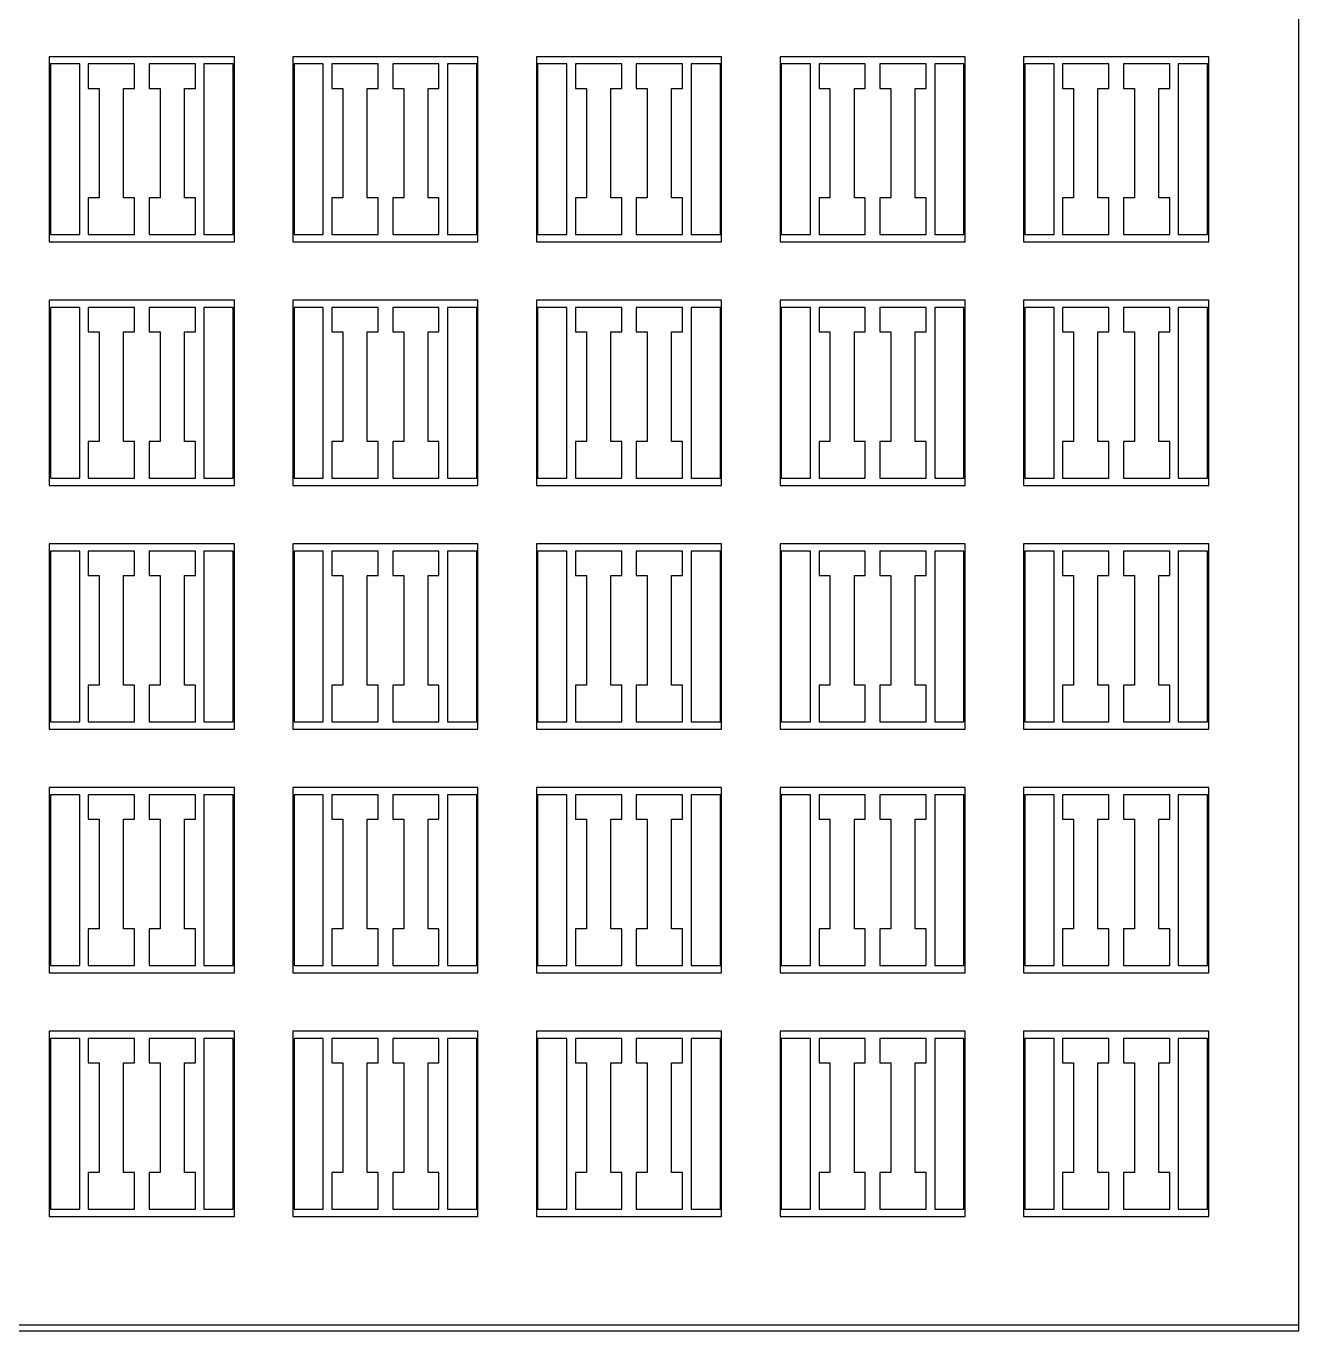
# Model space of a CAD drawing. Header units: millimetres. Extents: x -663 to 207, y 62 to 291.
# Drawn here: x 102.7 to 207.2, y 61.5 to 168.7 of the extents above; entities that cross this region are included whole.
import ezdxf

# ---------------------------------------------------------------- set-up
doc = ezdxf.new("R2010")
doc.units = ezdxf.units.MM
doc.layers.add('MASK', color=3, linetype='Continuous')
doc.layers.add('MASTER', color=1, linetype='Continuous')

msp = doc.modelspace()

# ---------------------------------------------------------------- linework, layer by layer
at = {"layer": 'MASK'}
for points in [[(207.153019, 62.048787), (207.153019, 257.048787)], [(104.653019, 165.548787), (104.653019, 151.548787)], [(107.053019, 165.548787), (104.653019, 165.548787)], [(107.053019, 151.548787), (107.053019, 165.548787)], [(107.753019, 165.548787), (107.753019, 163.548787)], [(111.553019, 165.548787), (107.753019, 165.548787)], [(111.553019, 163.548787), (111.553019, 165.548787)], [(112.753019, 165.548787), (112.753019, 163.548787)], [(116.553019, 165.548787), (112.753019, 165.548787)], [(116.553019, 163.548787), (116.553019, 165.548787)], [(117.253019, 165.548787), (117.253019, 151.548787)], [(119.653019, 165.548787), (117.253019, 165.548787)], [(119.653019, 151.548787), (119.653019, 165.548787)], [(124.653019, 165.548787), (124.653019, 151.548787)], [(127.053019, 165.548787), (124.653019, 165.548787)], [(127.053019, 151.548787), (127.053019, 165.548787)], [(127.753019, 165.548787), (127.753019, 163.548787)], [(131.553019, 165.548787), (127.753019, 165.548787)], [(131.553019, 163.548787), (131.553019, 165.548787)], [(132.753019, 165.548787), (132.753019, 163.548787)], [(136.553019, 165.548787), (132.753019, 165.548787)], [(136.553019, 163.548787), (136.553019, 165.548787)], [(137.253019, 165.548787), (137.253019, 151.548787)], [(139.653019, 165.548787), (137.253019, 165.548787)], [(139.653019, 151.548787), (139.653019, 165.548787)], [(144.653019, 165.548787), (144.653019, 151.548787)], [(147.053019, 165.548787), (144.653019, 165.548787)], [(147.053019, 151.548787), (147.053019, 165.548787)], [(147.753019, 165.548787), (147.753019, 163.548787)], [(151.553019, 165.548787), (147.753019, 165.548787)], [(151.553019, 163.548787), (151.553019, 165.548787)], [(152.753019, 165.548787), (152.753019, 163.548787)], [(156.553019, 165.548787), (152.753019, 165.548787)], [(156.553019, 163.548787), (156.553019, 165.548787)], [(157.253019, 165.548787), (157.253019, 151.548787)], [(159.653019, 165.548787), (157.253019, 165.548787)], [(159.653019, 151.548787), (159.653019, 165.548787)], [(164.653019, 165.548787), (164.653019, 151.548787)], [(167.053019, 165.548787), (164.653019, 165.548787)], [(167.053019, 151.548787), (167.053019, 165.548787)], [(167.753019, 165.548787), (167.753019, 163.548787)], [(171.553019, 165.548787), (167.753019, 165.548787)], [(171.553019, 163.548787), (171.553019, 165.548787)], [(172.753019, 165.548787), (172.753019, 163.548787)], [(176.553019, 165.548787), (172.753019, 165.548787)], [(176.553019, 163.548787), (176.553019, 165.548787)], [(177.253019, 165.548787), (177.253019, 151.548787)], [(179.653019, 165.548787), (177.253019, 165.548787)], [(179.653019, 151.548787), (179.653019, 165.548787)], [(184.653019, 165.548787), (184.653019, 151.548787)], [(187.053019, 165.548787), (184.653019, 165.548787)], [(187.053019, 151.548787), (187.053019, 165.548787)], [(187.753019, 165.548787), (187.753019, 163.548787)], [(191.553019, 165.548787), (187.753019, 165.548787)], [(191.553019, 163.548787), (191.553019, 165.548787)], [(192.753019, 165.548787), (192.753019, 163.548787)], [(196.553019, 165.548787), (192.753019, 165.548787)], [(196.553019, 163.548787), (196.553019, 165.548787)], [(197.253019, 165.548787), (197.253019, 151.548787)], [(199.653019, 165.548787), (197.253019, 165.548787)], [(199.653019, 151.548787), (199.653019, 165.548787)], [(107.753019, 163.548787), (108.653019, 163.548787)], [(108.653019, 163.548787), (108.653019, 154.548787)], [(110.653019, 154.548232), (110.653019, 163.548787)], [(110.653019, 163.548787), (111.553019, 163.548787)], [(112.753019, 163.548787), (113.653019, 163.548787)], [(113.653019, 163.548787), (113.653019, 154.548787)], [(115.653019, 154.548232), (115.653019, 163.548787)], [(115.653019, 163.548787), (116.553019, 163.548787)], [(127.753019, 163.548787), (128.653019, 163.548787)], [(128.653019, 163.548787), (128.653019, 154.548787)], [(130.653019, 154.548232), (130.653019, 163.548787)], [(130.653019, 163.548787), (131.553019, 163.548787)], [(132.753019, 163.548787), (133.653019, 163.548787)], [(133.653019, 163.548787), (133.653019, 154.548787)], [(135.653019, 154.548232), (135.653019, 163.548787)], [(135.653019, 163.548787), (136.553019, 163.548787)], [(147.753019, 163.548787), (148.653019, 163.548787)], [(148.653019, 163.548787), (148.653019, 154.548787)], [(150.653019, 154.548232), (150.653019, 163.548787)], [(150.653019, 163.548787), (151.553019, 163.548787)], [(152.753019, 163.548787), (153.653019, 163.548787)], [(153.653019, 163.548787), (153.653019, 154.548787)], [(155.653019, 154.548232), (155.653019, 163.548787)], [(155.653019, 163.548787), (156.553019, 163.548787)], [(167.753019, 163.548787), (168.653019, 163.548787)], [(168.653019, 163.548787), (168.653019, 154.548787)], [(170.653019, 154.548232), (170.653019, 163.548787)], [(170.653019, 163.548787), (171.553019, 163.548787)], [(172.753019, 163.548787), (173.653019, 163.548787)], [(173.653019, 163.548787), (173.653019, 154.548787)], [(175.653019, 154.548232), (175.653019, 163.548787)], [(175.653019, 163.548787), (176.553019, 163.548787)], [(187.753019, 163.548787), (188.653019, 163.548787)], [(188.653019, 163.548787), (188.653019, 154.548787)], [(190.653019, 154.548232), (190.653019, 163.548787)], [(190.653019, 163.548787), (191.553019, 163.548787)], [(192.753019, 163.548787), (193.653019, 163.548787)], [(193.653019, 163.548787), (193.653019, 154.548787)], [(195.653019, 154.548232), (195.653019, 163.548787)], [(195.653019, 163.548787), (196.553019, 163.548787)], [(107.753019, 154.548787), (107.753019, 151.548787)], [(108.653019, 154.548787), (107.753019, 154.548787)], [(111.553019, 154.548232), (110.653019, 154.548232)], [(111.553019, 151.548787), (111.553019, 154.548232)], [(112.753019, 154.548787), (112.753019, 151.548787)], [(113.653019, 154.548787), (112.753019, 154.548787)], [(116.553019, 154.548232), (115.653019, 154.548232)], [(116.553019, 151.548787), (116.553019, 154.548232)], [(127.753019, 154.548787), (127.753019, 151.548787)], [(128.653019, 154.548787), (127.753019, 154.548787)], [(131.553019, 154.548232), (130.653019, 154.548232)], [(131.553019, 151.548787), (131.553019, 154.548232)], [(132.753019, 154.548787), (132.753019, 151.548787)], [(133.653019, 154.548787), (132.753019, 154.548787)], [(136.553019, 154.548232), (135.653019, 154.548232)], [(136.553019, 151.548787), (136.553019, 154.548232)], [(147.753019, 154.548787), (147.753019, 151.548787)], [(148.653019, 154.548787), (147.753019, 154.548787)], [(151.553019, 154.548232), (150.653019, 154.548232)], [(151.553019, 151.548787), (151.553019, 154.548232)], [(152.753019, 154.548787), (152.753019, 151.548787)], [(153.653019, 154.548787), (152.753019, 154.548787)], [(156.553019, 154.548232), (155.653019, 154.548232)], [(156.553019, 151.548787), (156.553019, 154.548232)], [(167.753019, 154.548787), (167.753019, 151.548787)], [(168.653019, 154.548787), (167.753019, 154.548787)], [(171.553019, 154.548232), (170.653019, 154.548232)], [(171.553019, 151.548787), (171.553019, 154.548232)], [(172.753019, 154.548787), (172.753019, 151.548787)], [(173.653019, 154.548787), (172.753019, 154.548787)], [(176.553019, 154.548232), (175.653019, 154.548232)], [(176.553019, 151.548787), (176.553019, 154.548232)], [(187.753019, 154.548787), (187.753019, 151.548787)], [(188.653019, 154.548787), (187.753019, 154.548787)], [(191.553019, 154.548232), (190.653019, 154.548232)], [(191.553019, 151.548787), (191.553019, 154.548232)], [(192.753019, 154.548787), (192.753019, 151.548787)], [(193.653019, 154.548787), (192.753019, 154.548787)], [(196.553019, 154.548232), (195.653019, 154.548232)], [(196.553019, 151.548787), (196.553019, 154.548232)], [(104.653019, 151.548787), (107.053019, 151.548787)], [(107.753019, 151.548787), (111.553019, 151.548787)], [(112.753019, 151.548787), (116.553019, 151.548787)], [(117.253019, 151.548787), (119.653019, 151.548787)], [(124.653019, 151.548787), (127.053019, 151.548787)], [(127.753019, 151.548787), (131.553019, 151.548787)], [(132.753019, 151.548787), (136.553019, 151.548787)], [(137.253019, 151.548787), (139.653019, 151.548787)], [(144.653019, 151.548787), (147.053019, 151.548787)], [(147.753019, 151.548787), (151.553019, 151.548787)], [(152.753019, 151.548787), (156.553019, 151.548787)], [(157.253019, 151.548787), (159.653019, 151.548787)], [(164.653019, 151.548787), (167.053019, 151.548787)], [(167.753019, 151.548787), (171.553019, 151.548787)], [(172.753019, 151.548787), (176.553019, 151.548787)], [(177.253019, 151.548787), (179.653019, 151.548787)], [(184.653019, 151.548787), (187.053019, 151.548787)], [(187.753019, 151.548787), (191.553019, 151.548787)], [(192.753019, 151.548787), (196.553019, 151.548787)], [(197.253019, 151.548787), (199.653019, 151.548787)], [(104.653019, 145.548787), (104.653019, 131.548787)], [(107.053019, 145.548787), (104.653019, 145.548787)], [(107.053019, 131.548787), (107.053019, 145.548787)], [(107.753019, 145.548787), (107.753019, 143.548787)], [(111.553019, 145.548787), (107.753019, 145.548787)], [(111.553019, 143.548787), (111.553019, 145.548787)], [(112.753019, 145.548787), (112.753019, 143.548787)], [(116.553019, 145.548787), (112.753019, 145.548787)], [(116.553019, 143.548787), (116.553019, 145.548787)], [(117.253019, 145.548787), (117.253019, 131.548787)], [(119.653019, 145.548787), (117.253019, 145.548787)], [(119.653019, 131.548787), (119.653019, 145.548787)], [(124.653019, 145.548787), (124.653019, 131.548787)], [(127.053019, 145.548787), (124.653019, 145.548787)], [(127.053019, 131.548787), (127.053019, 145.548787)], [(127.753019, 145.548787), (127.753019, 143.548787)], [(131.553019, 145.548787), (127.753019, 145.548787)], [(131.553019, 143.548787), (131.553019, 145.548787)], [(132.753019, 145.548787), (132.753019, 143.548787)], [(136.553019, 145.548787), (132.753019, 145.548787)], [(136.553019, 143.548787), (136.553019, 145.548787)], [(137.253019, 145.548787), (137.253019, 131.548787)], [(139.653019, 145.548787), (137.253019, 145.548787)], [(139.653019, 131.548787), (139.653019, 145.548787)], [(144.653019, 145.548787), (144.653019, 131.548787)], [(147.053019, 145.548787), (144.653019, 145.548787)], [(147.053019, 131.548787), (147.053019, 145.548787)], [(147.753019, 145.548787), (147.753019, 143.548787)], [(151.553019, 145.548787), (147.753019, 145.548787)], [(151.553019, 143.548787), (151.553019, 145.548787)], [(152.753019, 145.548787), (152.753019, 143.548787)], [(156.553019, 145.548787), (152.753019, 145.548787)], [(156.553019, 143.548787), (156.553019, 145.548787)], [(157.253019, 145.548787), (157.253019, 131.548787)], [(159.653019, 145.548787), (157.253019, 145.548787)], [(159.653019, 131.548787), (159.653019, 145.548787)], [(164.653019, 145.548787), (164.653019, 131.548787)], [(167.053019, 145.548787), (164.653019, 145.548787)], [(167.053019, 131.548787), (167.053019, 145.548787)], [(167.753019, 145.548787), (167.753019, 143.548787)], [(171.553019, 145.548787), (167.753019, 145.548787)], [(171.553019, 143.548787), (171.553019, 145.548787)], [(172.753019, 145.548787), (172.753019, 143.548787)], [(176.553019, 145.548787), (172.753019, 145.548787)], [(176.553019, 143.548787), (176.553019, 145.548787)], [(177.253019, 145.548787), (177.253019, 131.548787)], [(179.653019, 145.548787), (177.253019, 145.548787)], [(179.653019, 131.548787), (179.653019, 145.548787)], [(184.653019, 145.548787), (184.653019, 131.548787)], [(187.053019, 145.548787), (184.653019, 145.548787)], [(187.053019, 131.548787), (187.053019, 145.548787)], [(187.753019, 145.548787), (187.753019, 143.548787)], [(191.553019, 145.548787), (187.753019, 145.548787)], [(191.553019, 143.548787), (191.553019, 145.548787)], [(192.753019, 145.548787), (192.753019, 143.548787)], [(196.553019, 145.548787), (192.753019, 145.548787)], [(196.553019, 143.548787), (196.553019, 145.548787)], [(197.253019, 145.548787), (197.253019, 131.548787)], [(199.653019, 145.548787), (197.253019, 145.548787)], [(199.653019, 131.548787), (199.653019, 145.548787)], [(107.753019, 143.548787), (108.653019, 143.548787)], [(108.653019, 143.548787), (108.653019, 134.548787)], [(110.653019, 134.548232), (110.653019, 143.548787)], [(110.653019, 143.548787), (111.553019, 143.548787)], [(112.753019, 143.548787), (113.653019, 143.548787)], [(113.653019, 143.548787), (113.653019, 134.548787)], [(115.653019, 134.548232), (115.653019, 143.548787)], [(115.653019, 143.548787), (116.553019, 143.548787)], [(127.753019, 143.548787), (128.653019, 143.548787)], [(128.653019, 143.548787), (128.653019, 134.548787)], [(130.653019, 134.548232), (130.653019, 143.548787)], [(130.653019, 143.548787), (131.553019, 143.548787)], [(132.753019, 143.548787), (133.653019, 143.548787)], [(133.653019, 143.548787), (133.653019, 134.548787)], [(135.653019, 134.548232), (135.653019, 143.548787)], [(135.653019, 143.548787), (136.553019, 143.548787)], [(147.753019, 143.548787), (148.653019, 143.548787)], [(148.653019, 143.548787), (148.653019, 134.548787)], [(150.653019, 134.548232), (150.653019, 143.548787)], [(150.653019, 143.548787), (151.553019, 143.548787)], [(152.753019, 143.548787), (153.653019, 143.548787)], [(153.653019, 143.548787), (153.653019, 134.548787)], [(155.653019, 134.548232), (155.653019, 143.548787)], [(155.653019, 143.548787), (156.553019, 143.548787)], [(167.753019, 143.548787), (168.653019, 143.548787)], [(168.653019, 143.548787), (168.653019, 134.548787)], [(170.653019, 134.548232), (170.653019, 143.548787)], [(170.653019, 143.548787), (171.553019, 143.548787)], [(172.753019, 143.548787), (173.653019, 143.548787)], [(173.653019, 143.548787), (173.653019, 134.548787)], [(175.653019, 134.548232), (175.653019, 143.548787)], [(175.653019, 143.548787), (176.553019, 143.548787)], [(187.753019, 143.548787), (188.653019, 143.548787)], [(188.653019, 143.548787), (188.653019, 134.548787)], [(190.653019, 134.548232), (190.653019, 143.548787)], [(190.653019, 143.548787), (191.553019, 143.548787)], [(192.753019, 143.548787), (193.653019, 143.548787)], [(193.653019, 143.548787), (193.653019, 134.548787)], [(195.653019, 134.548232), (195.653019, 143.548787)], [(195.653019, 143.548787), (196.553019, 143.548787)], [(107.753019, 134.548787), (107.753019, 131.548787)], [(108.653019, 134.548787), (107.753019, 134.548787)], [(111.553019, 134.548232), (110.653019, 134.548232)], [(111.553019, 131.548787), (111.553019, 134.548232)], [(112.753019, 134.548787), (112.753019, 131.548787)], [(113.653019, 134.548787), (112.753019, 134.548787)], [(116.553019, 134.548232), (115.653019, 134.548232)], [(116.553019, 131.548787), (116.553019, 134.548232)], [(127.753019, 134.548787), (127.753019, 131.548787)], [(128.653019, 134.548787), (127.753019, 134.548787)], [(131.553019, 134.548232), (130.653019, 134.548232)], [(131.553019, 131.548787), (131.553019, 134.548232)], [(132.753019, 134.548787), (132.753019, 131.548787)], [(133.653019, 134.548787), (132.753019, 134.548787)], [(136.553019, 134.548232), (135.653019, 134.548232)], [(136.553019, 131.548787), (136.553019, 134.548232)], [(147.753019, 134.548787), (147.753019, 131.548787)], [(148.653019, 134.548787), (147.753019, 134.548787)], [(151.553019, 134.548232), (150.653019, 134.548232)], [(151.553019, 131.548787), (151.553019, 134.548232)], [(152.753019, 134.548787), (152.753019, 131.548787)], [(153.653019, 134.548787), (152.753019, 134.548787)], [(156.553019, 134.548232), (155.653019, 134.548232)], [(156.553019, 131.548787), (156.553019, 134.548232)], [(167.753019, 134.548787), (167.753019, 131.548787)], [(168.653019, 134.548787), (167.753019, 134.548787)], [(171.553019, 134.548232), (170.653019, 134.548232)], [(171.553019, 131.548787), (171.553019, 134.548232)], [(172.753019, 134.548787), (172.753019, 131.548787)], [(173.653019, 134.548787), (172.753019, 134.548787)], [(176.553019, 134.548232), (175.653019, 134.548232)], [(176.553019, 131.548787), (176.553019, 134.548232)], [(187.753019, 134.548787), (187.753019, 131.548787)], [(188.653019, 134.548787), (187.753019, 134.548787)], [(191.553019, 134.548232), (190.653019, 134.548232)], [(191.553019, 131.548787), (191.553019, 134.548232)], [(192.753019, 134.548787), (192.753019, 131.548787)], [(193.653019, 134.548787), (192.753019, 134.548787)], [(196.553019, 134.548232), (195.653019, 134.548232)], [(196.553019, 131.548787), (196.553019, 134.548232)], [(104.653019, 131.548787), (107.053019, 131.548787)], [(107.753019, 131.548787), (111.553019, 131.548787)], [(112.753019, 131.548787), (116.553019, 131.548787)], [(117.253019, 131.548787), (119.653019, 131.548787)], [(124.653019, 131.548787), (127.053019, 131.548787)], [(127.753019, 131.548787), (131.553019, 131.548787)], [(132.753019, 131.548787), (136.553019, 131.548787)], [(137.253019, 131.548787), (139.653019, 131.548787)], [(144.653019, 131.548787), (147.053019, 131.548787)], [(147.753019, 131.548787), (151.553019, 131.548787)], [(152.753019, 131.548787), (156.553019, 131.548787)], [(157.253019, 131.548787), (159.653019, 131.548787)], [(164.653019, 131.548787), (167.053019, 131.548787)], [(167.753019, 131.548787), (171.553019, 131.548787)], [(172.753019, 131.548787), (176.553019, 131.548787)], [(177.253019, 131.548787), (179.653019, 131.548787)], [(184.653019, 131.548787), (187.053019, 131.548787)], [(187.753019, 131.548787), (191.553019, 131.548787)], [(192.753019, 131.548787), (196.553019, 131.548787)], [(197.253019, 131.548787), (199.653019, 131.548787)], [(104.653019, 125.548787), (104.653019, 111.548787)], [(107.053019, 125.548787), (104.653019, 125.548787)], [(107.053019, 111.548787), (107.053019, 125.548787)], [(107.753019, 125.548787), (107.753019, 123.548787)], [(111.553019, 125.548787), (107.753019, 125.548787)], [(111.553019, 123.548787), (111.553019, 125.548787)], [(112.753019, 125.548787), (112.753019, 123.548787)], [(116.553019, 125.548787), (112.753019, 125.548787)], [(116.553019, 123.548787), (116.553019, 125.548787)], [(117.253019, 125.548787), (117.253019, 111.548787)], [(119.653019, 125.548787), (117.253019, 125.548787)], [(119.653019, 111.548787), (119.653019, 125.548787)], [(124.653019, 125.548787), (124.653019, 111.548787)], [(127.053019, 125.548787), (124.653019, 125.548787)], [(127.053019, 111.548787), (127.053019, 125.548787)], [(127.753019, 125.548787), (127.753019, 123.548787)], [(131.553019, 125.548787), (127.753019, 125.548787)], [(131.553019, 123.548787), (131.553019, 125.548787)], [(132.753019, 125.548787), (132.753019, 123.548787)], [(136.553019, 125.548787), (132.753019, 125.548787)], [(136.553019, 123.548787), (136.553019, 125.548787)], [(137.253019, 125.548787), (137.253019, 111.548787)], [(139.653019, 125.548787), (137.253019, 125.548787)], [(139.653019, 111.548787), (139.653019, 125.548787)], [(144.653019, 125.548787), (144.653019, 111.548787)], [(147.053019, 125.548787), (144.653019, 125.548787)], [(147.053019, 111.548787), (147.053019, 125.548787)], [(147.753019, 125.548787), (147.753019, 123.548787)], [(151.553019, 125.548787), (147.753019, 125.548787)], [(151.553019, 123.548787), (151.553019, 125.548787)], [(152.753019, 125.548787), (152.753019, 123.548787)], [(156.553019, 125.548787), (152.753019, 125.548787)], [(156.553019, 123.548787), (156.553019, 125.548787)], [(157.253019, 125.548787), (157.253019, 111.548787)], [(159.653019, 125.548787), (157.253019, 125.548787)], [(159.653019, 111.548787), (159.653019, 125.548787)], [(164.653019, 125.548787), (164.653019, 111.548787)], [(167.053019, 125.548787), (164.653019, 125.548787)], [(167.053019, 111.548787), (167.053019, 125.548787)], [(167.753019, 125.548787), (167.753019, 123.548787)], [(171.553019, 125.548787), (167.753019, 125.548787)], [(171.553019, 123.548787), (171.553019, 125.548787)], [(172.753019, 125.548787), (172.753019, 123.548787)], [(176.553019, 125.548787), (172.753019, 125.548787)], [(176.553019, 123.548787), (176.553019, 125.548787)], [(177.253019, 125.548787), (177.253019, 111.548787)], [(179.653019, 125.548787), (177.253019, 125.548787)], [(179.653019, 111.548787), (179.653019, 125.548787)], [(184.653019, 125.548787), (184.653019, 111.548787)], [(187.053019, 125.548787), (184.653019, 125.548787)], [(187.053019, 111.548787), (187.053019, 125.548787)], [(187.753019, 125.548787), (187.753019, 123.548787)], [(191.553019, 125.548787), (187.753019, 125.548787)], [(191.553019, 123.548787), (191.553019, 125.548787)], [(192.753019, 125.548787), (192.753019, 123.548787)], [(196.553019, 125.548787), (192.753019, 125.548787)], [(196.553019, 123.548787), (196.553019, 125.548787)], [(197.253019, 125.548787), (197.253019, 111.548787)], [(199.653019, 125.548787), (197.253019, 125.548787)], [(199.653019, 111.548787), (199.653019, 125.548787)], [(107.753019, 123.548787), (108.653019, 123.548787)], [(108.653019, 123.548787), (108.653019, 114.548787)], [(110.653019, 114.548232), (110.653019, 123.548787)], [(110.653019, 123.548787), (111.553019, 123.548787)], [(112.753019, 123.548787), (113.653019, 123.548787)], [(113.653019, 123.548787), (113.653019, 114.548787)], [(115.653019, 114.548232), (115.653019, 123.548787)], [(115.653019, 123.548787), (116.553019, 123.548787)], [(127.753019, 123.548787), (128.653019, 123.548787)], [(128.653019, 123.548787), (128.653019, 114.548787)], [(130.653019, 114.548232), (130.653019, 123.548787)], [(130.653019, 123.548787), (131.553019, 123.548787)], [(132.753019, 123.548787), (133.653019, 123.548787)], [(133.653019, 123.548787), (133.653019, 114.548787)], [(135.653019, 114.548232), (135.653019, 123.548787)], [(135.653019, 123.548787), (136.553019, 123.548787)], [(147.753019, 123.548787), (148.653019, 123.548787)], [(148.653019, 123.548787), (148.653019, 114.548787)], [(150.653019, 114.548232), (150.653019, 123.548787)], [(150.653019, 123.548787), (151.553019, 123.548787)], [(152.753019, 123.548787), (153.653019, 123.548787)], [(153.653019, 123.548787), (153.653019, 114.548787)], [(155.653019, 114.548232), (155.653019, 123.548787)], [(155.653019, 123.548787), (156.553019, 123.548787)], [(167.753019, 123.548787), (168.653019, 123.548787)], [(168.653019, 123.548787), (168.653019, 114.548787)], [(170.653019, 114.548232), (170.653019, 123.548787)], [(170.653019, 123.548787), (171.553019, 123.548787)], [(172.753019, 123.548787), (173.653019, 123.548787)], [(173.653019, 123.548787), (173.653019, 114.548787)], [(175.653019, 114.548232), (175.653019, 123.548787)], [(175.653019, 123.548787), (176.553019, 123.548787)], [(187.753019, 123.548787), (188.653019, 123.548787)], [(188.653019, 123.548787), (188.653019, 114.548787)], [(190.653019, 114.548232), (190.653019, 123.548787)], [(190.653019, 123.548787), (191.553019, 123.548787)], [(192.753019, 123.548787), (193.653019, 123.548787)], [(193.653019, 123.548787), (193.653019, 114.548787)], [(195.653019, 114.548232), (195.653019, 123.548787)], [(195.653019, 123.548787), (196.553019, 123.548787)], [(107.753019, 114.548787), (107.753019, 111.548787)], [(108.653019, 114.548787), (107.753019, 114.548787)], [(111.553019, 114.548232), (110.653019, 114.548232)], [(111.553019, 111.548787), (111.553019, 114.548232)], [(112.753019, 114.548787), (112.753019, 111.548787)], [(113.653019, 114.548787), (112.753019, 114.548787)], [(116.553019, 114.548232), (115.653019, 114.548232)], [(116.553019, 111.548787), (116.553019, 114.548232)], [(127.753019, 114.548787), (127.753019, 111.548787)], [(128.653019, 114.548787), (127.753019, 114.548787)], [(131.553019, 114.548232), (130.653019, 114.548232)], [(131.553019, 111.548787), (131.553019, 114.548232)], [(132.753019, 114.548787), (132.753019, 111.548787)], [(133.653019, 114.548787), (132.753019, 114.548787)], [(136.553019, 114.548232), (135.653019, 114.548232)], [(136.553019, 111.548787), (136.553019, 114.548232)], [(147.753019, 114.548787), (147.753019, 111.548787)], [(148.653019, 114.548787), (147.753019, 114.548787)], [(151.553019, 114.548232), (150.653019, 114.548232)], [(151.553019, 111.548787), (151.553019, 114.548232)], [(152.753019, 114.548787), (152.753019, 111.548787)], [(153.653019, 114.548787), (152.753019, 114.548787)], [(156.553019, 114.548232), (155.653019, 114.548232)], [(156.553019, 111.548787), (156.553019, 114.548232)], [(167.753019, 114.548787), (167.753019, 111.548787)], [(168.653019, 114.548787), (167.753019, 114.548787)], [(171.553019, 114.548232), (170.653019, 114.548232)], [(171.553019, 111.548787), (171.553019, 114.548232)], [(172.753019, 114.548787), (172.753019, 111.548787)], [(173.653019, 114.548787), (172.753019, 114.548787)], [(176.553019, 114.548232), (175.653019, 114.548232)], [(176.553019, 111.548787), (176.553019, 114.548232)], [(187.753019, 114.548787), (187.753019, 111.548787)], [(188.653019, 114.548787), (187.753019, 114.548787)], [(191.553019, 114.548232), (190.653019, 114.548232)], [(191.553019, 111.548787), (191.553019, 114.548232)], [(192.753019, 114.548787), (192.753019, 111.548787)], [(193.653019, 114.548787), (192.753019, 114.548787)], [(196.553019, 114.548232), (195.653019, 114.548232)], [(196.553019, 111.548787), (196.553019, 114.548232)], [(104.653019, 111.548787), (107.053019, 111.548787)], [(107.753019, 111.548787), (111.553019, 111.548787)], [(112.753019, 111.548787), (116.553019, 111.548787)], [(117.253019, 111.548787), (119.653019, 111.548787)], [(124.653019, 111.548787), (127.053019, 111.548787)], [(127.753019, 111.548787), (131.553019, 111.548787)], [(132.753019, 111.548787), (136.553019, 111.548787)], [(137.253019, 111.548787), (139.653019, 111.548787)], [(144.653019, 111.548787), (147.053019, 111.548787)], [(147.753019, 111.548787), (151.553019, 111.548787)], [(152.753019, 111.548787), (156.553019, 111.548787)], [(157.253019, 111.548787), (159.653019, 111.548787)], [(164.653019, 111.548787), (167.053019, 111.548787)], [(167.753019, 111.548787), (171.553019, 111.548787)], [(172.753019, 111.548787), (176.553019, 111.548787)], [(177.253019, 111.548787), (179.653019, 111.548787)], [(184.653019, 111.548787), (187.053019, 111.548787)], [(187.753019, 111.548787), (191.553019, 111.548787)], [(192.753019, 111.548787), (196.553019, 111.548787)], [(197.253019, 111.548787), (199.653019, 111.548787)], [(104.653019, 105.548787), (104.653019, 91.548787)], [(107.053019, 105.548787), (104.653019, 105.548787)], [(107.053019, 91.548787), (107.053019, 105.548787)], [(107.753019, 105.548787), (107.753019, 103.548787)], [(111.553019, 105.548787), (107.753019, 105.548787)], [(111.553019, 103.548787), (111.553019, 105.548787)], [(112.753019, 105.548787), (112.753019, 103.548787)], [(116.553019, 105.548787), (112.753019, 105.548787)], [(116.553019, 103.548787), (116.553019, 105.548787)], [(117.253019, 105.548787), (117.253019, 91.548787)], [(119.653019, 105.548787), (117.253019, 105.548787)], [(119.653019, 91.548787), (119.653019, 105.548787)], [(124.653019, 105.548787), (124.653019, 91.548787)], [(127.053019, 105.548787), (124.653019, 105.548787)], [(127.053019, 91.548787), (127.053019, 105.548787)], [(127.753019, 105.548787), (127.753019, 103.548787)], [(131.553019, 105.548787), (127.753019, 105.548787)], [(131.553019, 103.548787), (131.553019, 105.548787)], [(132.753019, 105.548787), (132.753019, 103.548787)], [(136.553019, 105.548787), (132.753019, 105.548787)], [(136.553019, 103.548787), (136.553019, 105.548787)], [(137.253019, 105.548787), (137.253019, 91.548787)], [(139.653019, 105.548787), (137.253019, 105.548787)], [(139.653019, 91.548787), (139.653019, 105.548787)], [(144.653019, 105.548787), (144.653019, 91.548787)], [(147.053019, 105.548787), (144.653019, 105.548787)], [(147.053019, 91.548787), (147.053019, 105.548787)], [(147.753019, 105.548787), (147.753019, 103.548787)], [(151.553019, 105.548787), (147.753019, 105.548787)], [(151.553019, 103.548787), (151.553019, 105.548787)], [(152.753019, 105.548787), (152.753019, 103.548787)], [(156.553019, 105.548787), (152.753019, 105.548787)], [(156.553019, 103.548787), (156.553019, 105.548787)], [(157.253019, 105.548787), (157.253019, 91.548787)], [(159.653019, 105.548787), (157.253019, 105.548787)], [(159.653019, 91.548787), (159.653019, 105.548787)], [(164.653019, 105.548787), (164.653019, 91.548787)], [(167.053019, 105.548787), (164.653019, 105.548787)], [(167.053019, 91.548787), (167.053019, 105.548787)], [(167.753019, 105.548787), (167.753019, 103.548787)], [(171.553019, 105.548787), (167.753019, 105.548787)], [(171.553019, 103.548787), (171.553019, 105.548787)], [(172.753019, 105.548787), (172.753019, 103.548787)], [(176.553019, 105.548787), (172.753019, 105.548787)], [(176.553019, 103.548787), (176.553019, 105.548787)], [(177.253019, 105.548787), (177.253019, 91.548787)], [(179.653019, 105.548787), (177.253019, 105.548787)], [(179.653019, 91.548787), (179.653019, 105.548787)], [(184.653019, 105.548787), (184.653019, 91.548787)], [(187.053019, 105.548787), (184.653019, 105.548787)], [(187.053019, 91.548787), (187.053019, 105.548787)], [(187.753019, 105.548787), (187.753019, 103.548787)], [(191.553019, 105.548787), (187.753019, 105.548787)], [(191.553019, 103.548787), (191.553019, 105.548787)], [(192.753019, 105.548787), (192.753019, 103.548787)], [(196.553019, 105.548787), (192.753019, 105.548787)], [(196.553019, 103.548787), (196.553019, 105.548787)], [(197.253019, 105.548787), (197.253019, 91.548787)], [(199.653019, 105.548787), (197.253019, 105.548787)], [(199.653019, 91.548787), (199.653019, 105.548787)], [(107.753019, 103.548787), (108.653019, 103.548787)], [(108.653019, 103.548787), (108.653019, 94.548787)], [(110.653019, 94.548232), (110.653019, 103.548787)], [(110.653019, 103.548787), (111.553019, 103.548787)], [(112.753019, 103.548787), (113.653019, 103.548787)], [(113.653019, 103.548787), (113.653019, 94.548787)], [(115.653019, 94.548232), (115.653019, 103.548787)], [(115.653019, 103.548787), (116.553019, 103.548787)], [(127.753019, 103.548787), (128.653019, 103.548787)], [(128.653019, 103.548787), (128.653019, 94.548787)], [(130.653019, 94.548232), (130.653019, 103.548787)], [(130.653019, 103.548787), (131.553019, 103.548787)], [(132.753019, 103.548787), (133.653019, 103.548787)], [(133.653019, 103.548787), (133.653019, 94.548787)], [(135.653019, 94.548232), (135.653019, 103.548787)], [(135.653019, 103.548787), (136.553019, 103.548787)], [(147.753019, 103.548787), (148.653019, 103.548787)], [(148.653019, 103.548787), (148.653019, 94.548787)], [(150.653019, 94.548232), (150.653019, 103.548787)], [(150.653019, 103.548787), (151.553019, 103.548787)], [(152.753019, 103.548787), (153.653019, 103.548787)], [(153.653019, 103.548787), (153.653019, 94.548787)], [(155.653019, 94.548232), (155.653019, 103.548787)], [(155.653019, 103.548787), (156.553019, 103.548787)], [(167.753019, 103.548787), (168.653019, 103.548787)], [(168.653019, 103.548787), (168.653019, 94.548787)], [(170.653019, 94.548232), (170.653019, 103.548787)], [(170.653019, 103.548787), (171.553019, 103.548787)], [(172.753019, 103.548787), (173.653019, 103.548787)], [(173.653019, 103.548787), (173.653019, 94.548787)], [(175.653019, 94.548232), (175.653019, 103.548787)], [(175.653019, 103.548787), (176.553019, 103.548787)], [(187.753019, 103.548787), (188.653019, 103.548787)], [(188.653019, 103.548787), (188.653019, 94.548787)], [(190.653019, 94.548232), (190.653019, 103.548787)], [(190.653019, 103.548787), (191.553019, 103.548787)], [(192.753019, 103.548787), (193.653019, 103.548787)], [(193.653019, 103.548787), (193.653019, 94.548787)], [(195.653019, 94.548232), (195.653019, 103.548787)], [(195.653019, 103.548787), (196.553019, 103.548787)], [(107.753019, 94.548787), (107.753019, 91.548787)], [(108.653019, 94.548787), (107.753019, 94.548787)], [(111.553019, 94.548232), (110.653019, 94.548232)], [(111.553019, 91.548787), (111.553019, 94.548232)], [(112.753019, 94.548787), (112.753019, 91.548787)], [(113.653019, 94.548787), (112.753019, 94.548787)], [(116.553019, 94.548232), (115.653019, 94.548232)], [(116.553019, 91.548787), (116.553019, 94.548232)], [(127.753019, 94.548787), (127.753019, 91.548787)], [(128.653019, 94.548787), (127.753019, 94.548787)], [(131.553019, 94.548232), (130.653019, 94.548232)], [(131.553019, 91.548787), (131.553019, 94.548232)], [(132.753019, 94.548787), (132.753019, 91.548787)], [(133.653019, 94.548787), (132.753019, 94.548787)], [(136.553019, 94.548232), (135.653019, 94.548232)], [(136.553019, 91.548787), (136.553019, 94.548232)], [(147.753019, 94.548787), (147.753019, 91.548787)], [(148.653019, 94.548787), (147.753019, 94.548787)], [(151.553019, 94.548232), (150.653019, 94.548232)], [(151.553019, 91.548787), (151.553019, 94.548232)], [(152.753019, 94.548787), (152.753019, 91.548787)], [(153.653019, 94.548787), (152.753019, 94.548787)], [(156.553019, 94.548232), (155.653019, 94.548232)], [(156.553019, 91.548787), (156.553019, 94.548232)], [(167.753019, 94.548787), (167.753019, 91.548787)], [(168.653019, 94.548787), (167.753019, 94.548787)], [(171.553019, 94.548232), (170.653019, 94.548232)], [(171.553019, 91.548787), (171.553019, 94.548232)], [(172.753019, 94.548787), (172.753019, 91.548787)], [(173.653019, 94.548787), (172.753019, 94.548787)], [(176.553019, 94.548232), (175.653019, 94.548232)], [(176.553019, 91.548787), (176.553019, 94.548232)], [(187.753019, 94.548787), (187.753019, 91.548787)], [(188.653019, 94.548787), (187.753019, 94.548787)], [(191.553019, 94.548232), (190.653019, 94.548232)], [(191.553019, 91.548787), (191.553019, 94.548232)], [(192.753019, 94.548787), (192.753019, 91.548787)], [(193.653019, 94.548787), (192.753019, 94.548787)], [(196.553019, 94.548232), (195.653019, 94.548232)], [(196.553019, 91.548787), (196.553019, 94.548232)], [(104.653019, 91.548787), (107.053019, 91.548787)], [(107.753019, 91.548787), (111.553019, 91.548787)], [(112.753019, 91.548787), (116.553019, 91.548787)], [(117.253019, 91.548787), (119.653019, 91.548787)], [(124.653019, 91.548787), (127.053019, 91.548787)], [(127.753019, 91.548787), (131.553019, 91.548787)], [(132.753019, 91.548787), (136.553019, 91.548787)], [(137.253019, 91.548787), (139.653019, 91.548787)], [(144.653019, 91.548787), (147.053019, 91.548787)], [(147.753019, 91.548787), (151.553019, 91.548787)], [(152.753019, 91.548787), (156.553019, 91.548787)], [(157.253019, 91.548787), (159.653019, 91.548787)], [(164.653019, 91.548787), (167.053019, 91.548787)], [(167.753019, 91.548787), (171.553019, 91.548787)], [(172.753019, 91.548787), (176.553019, 91.548787)], [(177.253019, 91.548787), (179.653019, 91.548787)], [(184.653019, 91.548787), (187.053019, 91.548787)], [(187.753019, 91.548787), (191.553019, 91.548787)], [(192.753019, 91.548787), (196.553019, 91.548787)], [(197.253019, 91.548787), (199.653019, 91.548787)], [(104.653019, 85.548787), (104.653019, 71.548787)], [(107.053019, 85.548787), (104.653019, 85.548787)], [(107.053019, 71.548787), (107.053019, 85.548787)], [(107.753019, 85.548787), (107.753019, 83.548787)], [(111.553019, 85.548787), (107.753019, 85.548787)], [(111.553019, 83.548787), (111.553019, 85.548787)], [(112.753019, 85.548787), (112.753019, 83.548787)], [(116.553019, 85.548787), (112.753019, 85.548787)], [(116.553019, 83.548787), (116.553019, 85.548787)], [(117.253019, 85.548787), (117.253019, 71.548787)], [(119.653019, 85.548787), (117.253019, 85.548787)], [(119.653019, 71.548787), (119.653019, 85.548787)], [(124.653019, 85.548787), (124.653019, 71.548787)], [(127.053019, 85.548787), (124.653019, 85.548787)], [(127.053019, 71.548787), (127.053019, 85.548787)], [(127.753019, 85.548787), (127.753019, 83.548787)], [(131.553019, 85.548787), (127.753019, 85.548787)], [(131.553019, 83.548787), (131.553019, 85.548787)], [(132.753019, 85.548787), (132.753019, 83.548787)], [(136.553019, 85.548787), (132.753019, 85.548787)], [(136.553019, 83.548787), (136.553019, 85.548787)], [(137.253019, 85.548787), (137.253019, 71.548787)], [(139.653019, 85.548787), (137.253019, 85.548787)], [(139.653019, 71.548787), (139.653019, 85.548787)], [(144.653019, 85.548787), (144.653019, 71.548787)], [(147.053019, 85.548787), (144.653019, 85.548787)], [(147.053019, 71.548787), (147.053019, 85.548787)], [(147.753019, 85.548787), (147.753019, 83.548787)], [(151.553019, 85.548787), (147.753019, 85.548787)], [(151.553019, 83.548787), (151.553019, 85.548787)], [(152.753019, 85.548787), (152.753019, 83.548787)], [(156.553019, 85.548787), (152.753019, 85.548787)], [(156.553019, 83.548787), (156.553019, 85.548787)], [(157.253019, 85.548787), (157.253019, 71.548787)], [(159.653019, 85.548787), (157.253019, 85.548787)], [(159.653019, 71.548787), (159.653019, 85.548787)], [(164.653019, 85.548787), (164.653019, 71.548787)], [(167.053019, 85.548787), (164.653019, 85.548787)], [(167.053019, 71.548787), (167.053019, 85.548787)], [(167.753019, 85.548787), (167.753019, 83.548787)], [(171.553019, 85.548787), (167.753019, 85.548787)], [(171.553019, 83.548787), (171.553019, 85.548787)], [(172.753019, 85.548787), (172.753019, 83.548787)], [(176.553019, 85.548787), (172.753019, 85.548787)], [(176.553019, 83.548787), (176.553019, 85.548787)], [(177.253019, 85.548787), (177.253019, 71.548787)], [(179.653019, 85.548787), (177.253019, 85.548787)], [(179.653019, 71.548787), (179.653019, 85.548787)], [(184.653019, 85.548787), (184.653019, 71.548787)], [(187.053019, 85.548787), (184.653019, 85.548787)], [(187.053019, 71.548787), (187.053019, 85.548787)], [(187.753019, 85.548787), (187.753019, 83.548787)], [(191.553019, 85.548787), (187.753019, 85.548787)], [(191.553019, 83.548787), (191.553019, 85.548787)], [(192.753019, 85.548787), (192.753019, 83.548787)], [(196.553019, 85.548787), (192.753019, 85.548787)], [(196.553019, 83.548787), (196.553019, 85.548787)], [(197.253019, 85.548787), (197.253019, 71.548787)], [(199.653019, 85.548787), (197.253019, 85.548787)], [(199.653019, 71.548787), (199.653019, 85.548787)], [(107.753019, 83.548787), (108.653019, 83.548787)], [(108.653019, 83.548787), (108.653019, 74.548787)], [(110.653019, 74.548232), (110.653019, 83.548787)], [(110.653019, 83.548787), (111.553019, 83.548787)], [(112.753019, 83.548787), (113.653019, 83.548787)], [(113.653019, 83.548787), (113.653019, 74.548787)], [(115.653019, 74.548232), (115.653019, 83.548787)], [(115.653019, 83.548787), (116.553019, 83.548787)], [(127.753019, 83.548787), (128.653019, 83.548787)], [(128.653019, 83.548787), (128.653019, 74.548787)], [(130.653019, 74.548232), (130.653019, 83.548787)], [(130.653019, 83.548787), (131.553019, 83.548787)], [(132.753019, 83.548787), (133.653019, 83.548787)], [(133.653019, 83.548787), (133.653019, 74.548787)], [(135.653019, 74.548232), (135.653019, 83.548787)], [(135.653019, 83.548787), (136.553019, 83.548787)], [(147.753019, 83.548787), (148.653019, 83.548787)], [(148.653019, 83.548787), (148.653019, 74.548787)], [(150.653019, 74.548232), (150.653019, 83.548787)], [(150.653019, 83.548787), (151.553019, 83.548787)], [(152.753019, 83.548787), (153.653019, 83.548787)], [(153.653019, 83.548787), (153.653019, 74.548787)], [(155.653019, 74.548232), (155.653019, 83.548787)], [(155.653019, 83.548787), (156.553019, 83.548787)], [(167.753019, 83.548787), (168.653019, 83.548787)], [(168.653019, 83.548787), (168.653019, 74.548787)], [(170.653019, 74.548232), (170.653019, 83.548787)], [(170.653019, 83.548787), (171.553019, 83.548787)], [(172.753019, 83.548787), (173.653019, 83.548787)], [(173.653019, 83.548787), (173.653019, 74.548787)], [(175.653019, 74.548232), (175.653019, 83.548787)], [(175.653019, 83.548787), (176.553019, 83.548787)], [(187.753019, 83.548787), (188.653019, 83.548787)], [(188.653019, 83.548787), (188.653019, 74.548787)], [(190.653019, 74.548232), (190.653019, 83.548787)], [(190.653019, 83.548787), (191.553019, 83.548787)], [(192.753019, 83.548787), (193.653019, 83.548787)], [(193.653019, 83.548787), (193.653019, 74.548787)], [(195.653019, 74.548232), (195.653019, 83.548787)], [(195.653019, 83.548787), (196.553019, 83.548787)], [(107.753019, 74.548787), (107.753019, 71.548787)], [(108.653019, 74.548787), (107.753019, 74.548787)], [(111.553019, 74.548232), (110.653019, 74.548232)], [(111.553019, 71.548787), (111.553019, 74.548232)], [(112.753019, 74.548787), (112.753019, 71.548787)], [(113.653019, 74.548787), (112.753019, 74.548787)], [(116.553019, 74.548232), (115.653019, 74.548232)], [(116.553019, 71.548787), (116.553019, 74.548232)], [(127.753019, 74.548787), (127.753019, 71.548787)], [(128.653019, 74.548787), (127.753019, 74.548787)], [(131.553019, 74.548232), (130.653019, 74.548232)], [(131.553019, 71.548787), (131.553019, 74.548232)], [(132.753019, 74.548787), (132.753019, 71.548787)], [(133.653019, 74.548787), (132.753019, 74.548787)], [(136.553019, 74.548232), (135.653019, 74.548232)], [(136.553019, 71.548787), (136.553019, 74.548232)], [(147.753019, 74.548787), (147.753019, 71.548787)], [(148.653019, 74.548787), (147.753019, 74.548787)], [(151.553019, 74.548232), (150.653019, 74.548232)], [(151.553019, 71.548787), (151.553019, 74.548232)], [(152.753019, 74.548787), (152.753019, 71.548787)], [(153.653019, 74.548787), (152.753019, 74.548787)], [(156.553019, 74.548232), (155.653019, 74.548232)], [(156.553019, 71.548787), (156.553019, 74.548232)], [(167.753019, 74.548787), (167.753019, 71.548787)], [(168.653019, 74.548787), (167.753019, 74.548787)], [(171.553019, 74.548232), (170.653019, 74.548232)], [(171.553019, 71.548787), (171.553019, 74.548232)], [(172.753019, 74.548787), (172.753019, 71.548787)], [(173.653019, 74.548787), (172.753019, 74.548787)], [(176.553019, 74.548232), (175.653019, 74.548232)], [(176.553019, 71.548787), (176.553019, 74.548232)], [(187.753019, 74.548787), (187.753019, 71.548787)], [(188.653019, 74.548787), (187.753019, 74.548787)], [(191.553019, 74.548232), (190.653019, 74.548232)], [(191.553019, 71.548787), (191.553019, 74.548232)], [(192.753019, 74.548787), (192.753019, 71.548787)], [(193.653019, 74.548787), (192.753019, 74.548787)], [(196.553019, 74.548232), (195.653019, 74.548232)], [(196.553019, 71.548787), (196.553019, 74.548232)], [(104.653019, 71.548787), (107.053019, 71.548787)], [(107.753019, 71.548787), (111.553019, 71.548787)], [(112.753019, 71.548787), (116.553019, 71.548787)], [(117.253019, 71.548787), (119.653019, 71.548787)], [(124.653019, 71.548787), (127.053019, 71.548787)], [(127.753019, 71.548787), (131.553019, 71.548787)], [(132.753019, 71.548787), (136.553019, 71.548787)], [(137.253019, 71.548787), (139.653019, 71.548787)], [(144.653019, 71.548787), (147.053019, 71.548787)], [(147.753019, 71.548787), (151.553019, 71.548787)], [(152.753019, 71.548787), (156.553019, 71.548787)], [(157.253019, 71.548787), (159.653019, 71.548787)], [(164.653019, 71.548787), (167.053019, 71.548787)], [(167.753019, 71.548787), (171.553019, 71.548787)], [(172.753019, 71.548787), (176.553019, 71.548787)], [(177.253019, 71.548787), (179.653019, 71.548787)], [(184.653019, 71.548787), (187.053019, 71.548787)], [(187.753019, 71.548787), (191.553019, 71.548787)], [(192.753019, 71.548787), (196.553019, 71.548787)], [(197.253019, 71.548787), (199.653019, 71.548787)], [(17.153019, 62.048787), (207.153019, 62.048787)]]:
    msp.add_lwpolyline(points, dxfattribs=at)
at = {"layer": 'MASTER'}
for points in [[(207.153019, 61.548787), (207.153019, 256.548787)], [(104.553019, 166.148787), (104.553019, 150.948787)], [(119.753019, 166.148787), (104.553019, 166.148787)], [(119.753019, 150.948787), (119.753019, 166.148787)], [(124.553019, 166.148787), (124.553019, 150.948787)], [(139.753019, 166.148787), (124.553019, 166.148787)], [(139.753019, 150.948787), (139.753019, 166.148787)], [(144.553019, 166.148787), (144.553019, 150.948787)], [(159.753019, 166.148787), (144.553019, 166.148787)], [(159.753019, 150.948787), (159.753019, 166.148787)], [(164.553019, 166.148787), (164.553019, 150.948787)], [(179.753019, 166.148787), (164.553019, 166.148787)], [(179.753019, 150.948787), (179.753019, 166.148787)], [(184.553019, 166.148787), (184.553019, 150.948787)], [(199.753019, 166.148787), (184.553019, 166.148787)], [(199.753019, 150.948787), (199.753019, 166.148787)], [(104.553019, 150.948787), (119.753019, 150.948787)], [(124.553019, 150.948787), (139.753019, 150.948787)], [(144.553019, 150.948787), (159.753019, 150.948787)], [(164.553019, 150.948787), (179.753019, 150.948787)], [(184.553019, 150.948787), (199.753019, 150.948787)], [(104.553019, 146.148787), (104.553019, 130.948787)], [(119.753019, 146.148787), (104.553019, 146.148787)], [(119.753019, 130.948787), (119.753019, 146.148787)], [(124.553019, 146.148787), (124.553019, 130.948787)], [(139.753019, 146.148787), (124.553019, 146.148787)], [(139.753019, 130.948787), (139.753019, 146.148787)], [(144.553019, 146.148787), (144.553019, 130.948787)], [(159.753019, 146.148787), (144.553019, 146.148787)], [(159.753019, 130.948787), (159.753019, 146.148787)], [(164.553019, 146.148787), (164.553019, 130.948787)], [(179.753019, 146.148787), (164.553019, 146.148787)], [(179.753019, 130.948787), (179.753019, 146.148787)], [(184.553019, 146.148787), (184.553019, 130.948787)], [(199.753019, 146.148787), (184.553019, 146.148787)], [(199.753019, 130.948787), (199.753019, 146.148787)], [(104.553019, 130.948787), (119.753019, 130.948787)], [(124.553019, 130.948787), (139.753019, 130.948787)], [(144.553019, 130.948787), (159.753019, 130.948787)], [(164.553019, 130.948787), (179.753019, 130.948787)], [(184.553019, 130.948787), (199.753019, 130.948787)], [(104.553019, 126.148787), (104.553019, 110.948787)], [(119.753019, 126.148787), (104.553019, 126.148787)], [(119.753019, 110.948787), (119.753019, 126.148787)], [(124.553019, 126.148787), (124.553019, 110.948787)], [(139.753019, 126.148787), (124.553019, 126.148787)], [(139.753019, 110.948787), (139.753019, 126.148787)], [(144.553019, 126.148787), (144.553019, 110.948787)], [(159.753019, 126.148787), (144.553019, 126.148787)], [(159.753019, 110.948787), (159.753019, 126.148787)], [(164.553019, 126.148787), (164.553019, 110.948787)], [(179.753019, 126.148787), (164.553019, 126.148787)], [(179.753019, 110.948787), (179.753019, 126.148787)], [(184.553019, 126.148787), (184.553019, 110.948787)], [(199.753019, 126.148787), (184.553019, 126.148787)], [(199.753019, 110.948787), (199.753019, 126.148787)], [(104.553019, 110.948787), (119.753019, 110.948787)], [(124.553019, 110.948787), (139.753019, 110.948787)], [(144.553019, 110.948787), (159.753019, 110.948787)], [(164.553019, 110.948787), (179.753019, 110.948787)], [(184.553019, 110.948787), (199.753019, 110.948787)], [(104.553019, 106.148787), (104.553019, 90.948787)], [(119.753019, 106.148787), (104.553019, 106.148787)], [(119.753019, 90.948787), (119.753019, 106.148787)], [(124.553019, 106.148787), (124.553019, 90.948787)], [(139.753019, 106.148787), (124.553019, 106.148787)], [(139.753019, 90.948787), (139.753019, 106.148787)], [(144.553019, 106.148787), (144.553019, 90.948787)], [(159.753019, 106.148787), (144.553019, 106.148787)], [(159.753019, 90.948787), (159.753019, 106.148787)], [(164.553019, 106.148787), (164.553019, 90.948787)], [(179.753019, 106.148787), (164.553019, 106.148787)], [(179.753019, 90.948787), (179.753019, 106.148787)], [(184.553019, 106.148787), (184.553019, 90.948787)], [(199.753019, 106.148787), (184.553019, 106.148787)], [(199.753019, 90.948787), (199.753019, 106.148787)], [(104.553019, 90.948787), (119.753019, 90.948787)], [(124.553019, 90.948787), (139.753019, 90.948787)], [(144.553019, 90.948787), (159.753019, 90.948787)], [(164.553019, 90.948787), (179.753019, 90.948787)], [(184.553019, 90.948787), (199.753019, 90.948787)], [(104.553019, 86.148787), (104.553019, 70.948787)], [(119.753019, 86.148787), (104.553019, 86.148787)], [(119.753019, 70.948787), (119.753019, 86.148787)], [(124.553019, 86.148787), (124.553019, 70.948787)], [(139.753019, 86.148787), (124.553019, 86.148787)], [(139.753019, 70.948787), (139.753019, 86.148787)], [(144.553019, 86.148787), (144.553019, 70.948787)], [(159.753019, 86.148787), (144.553019, 86.148787)], [(159.753019, 70.948787), (159.753019, 86.148787)], [(164.553019, 86.148787), (164.553019, 70.948787)], [(179.753019, 86.148787), (164.553019, 86.148787)], [(179.753019, 70.948787), (179.753019, 86.148787)], [(184.553019, 86.148787), (184.553019, 70.948787)], [(199.753019, 86.148787), (184.553019, 86.148787)], [(199.753019, 70.948787), (199.753019, 86.148787)], [(104.553019, 70.948787), (119.753019, 70.948787)], [(124.553019, 70.948787), (139.753019, 70.948787)], [(144.553019, 70.948787), (159.753019, 70.948787)], [(164.553019, 70.948787), (179.753019, 70.948787)], [(184.553019, 70.948787), (199.753019, 70.948787)], [(17.153019, 61.548787), (207.153019, 61.548787)]]:
    msp.add_lwpolyline(points, dxfattribs=at)

doc.saveas('drawing.dxf')
